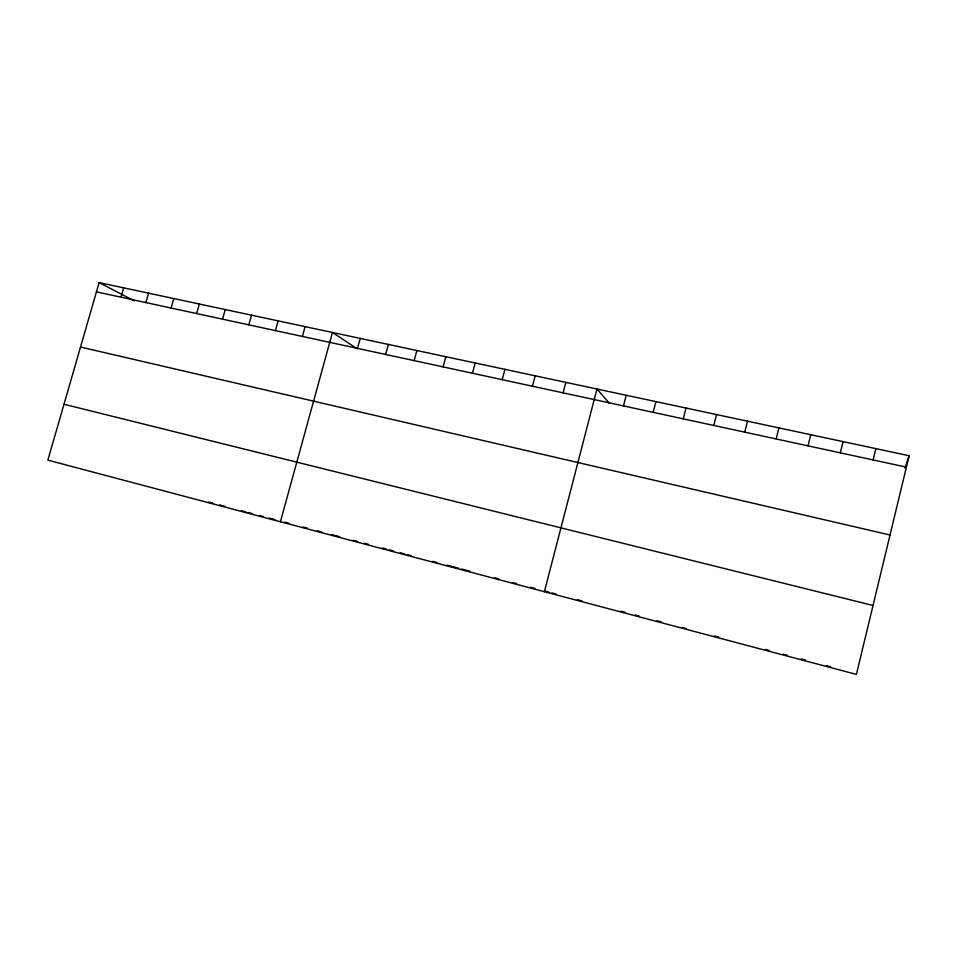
<?xml version="1.0" encoding="UTF-8"?>
<svg xmlns="http://www.w3.org/2000/svg" width="957" height="957" viewBox="0 0 957 957"><rect width="100%" height="100%" fill="white"/><g stroke="black" fill="none" stroke-linecap="round" stroke-linejoin="round"><path stroke-width="1.44" d="M909.15 455.747L856.407 674.398L47.85 460.126L99.121 282.602L909.15 455.747L904.951 468.033M873.119 459.934L875.87 448.63M840.33 452.84L843.081 441.62M808.007 445.842L810.758 434.717M776.151 438.952L778.902 427.899M744.749 432.157L747.501 421.188M713.79 425.458L716.542 414.572M683.274 418.855L686.013 408.053M653.176 412.335L655.916 401.617M623.497 405.924L626.237 395.277M544.377 591.713L596.965 389.02L609.286 403.196M563.111 392.849L565.85 382.369M532.439 386.221L535.178 375.814M502.222 379.678L504.961 369.354M472.447 373.23L475.174 362.978M443.091 366.878L445.818 356.71M414.154 360.622L416.881 350.525M385.623 354.449L388.339 344.424M357.487 348.36L360.215 338.407M280.413 521.756L332.462 332.474L357.212 348.815M275.413 330.596L278.128 320.858M302.4 336.433L305.104 326.624M248.808 324.842L251.512 315.176M222.55 319.16L225.254 309.566M196.652 313.549L199.343 304.027M171.1 308.022L173.791 298.56M145.883 302.568L148.574 293.165M121.001 297.184L123.68 287.854M96.442 291.873L906.399 467.136M80.508 347.044L890.034 535.011M63.987 404.249L873.035 605.482M208.71 502.042L212.789 503.119M219.584 504.913L225.015 506.361M241.475 510.715L245.59 511.804M248.353 512.533L252.516 513.646M259.455 515.476L263.618 516.577M269.192 518.06L274.803 519.543M284.624 522.139L288.835 523.252M303.01 527.008L307.269 528.144M317.269 530.788L321.564 531.925M331.601 534.58L339.759 536.745M353.348 540.346L357.463 541.435M364.33 543.253L368.457 544.342M382.274 548.002L386.437 549.103M389.212 549.844L393.375 550.945M400.361 552.787L404.572 553.912M407.383 554.653L411.594 555.766M432.803 561.388L437.062 562.513M447.051 565.156L458.535 568.195M461.418 568.96L469.827 571.185M494.494 577.717L498.645 578.818M512.473 582.478L516.66 583.591M530.657 587.299L534.843 588.411M544.736 591.031L548.983 592.156M551.806 592.897L556.053 594.022M577.466 599.692L581.76 600.829M620.782 611.164L625.112 612.313M635.065 614.944L639.18 616.045M657.04 620.77L661.203 621.871M682.054 627.397L686.265 628.51M714.448 635.974L718.707 637.099M765.313 649.444L769.428 650.533M783.197 654.181L787.36 655.282M801.212 658.954L805.423 660.067M826.441 665.629L830.7 666.754M99.121 282.602L134.363 300.893"/></g></svg>
